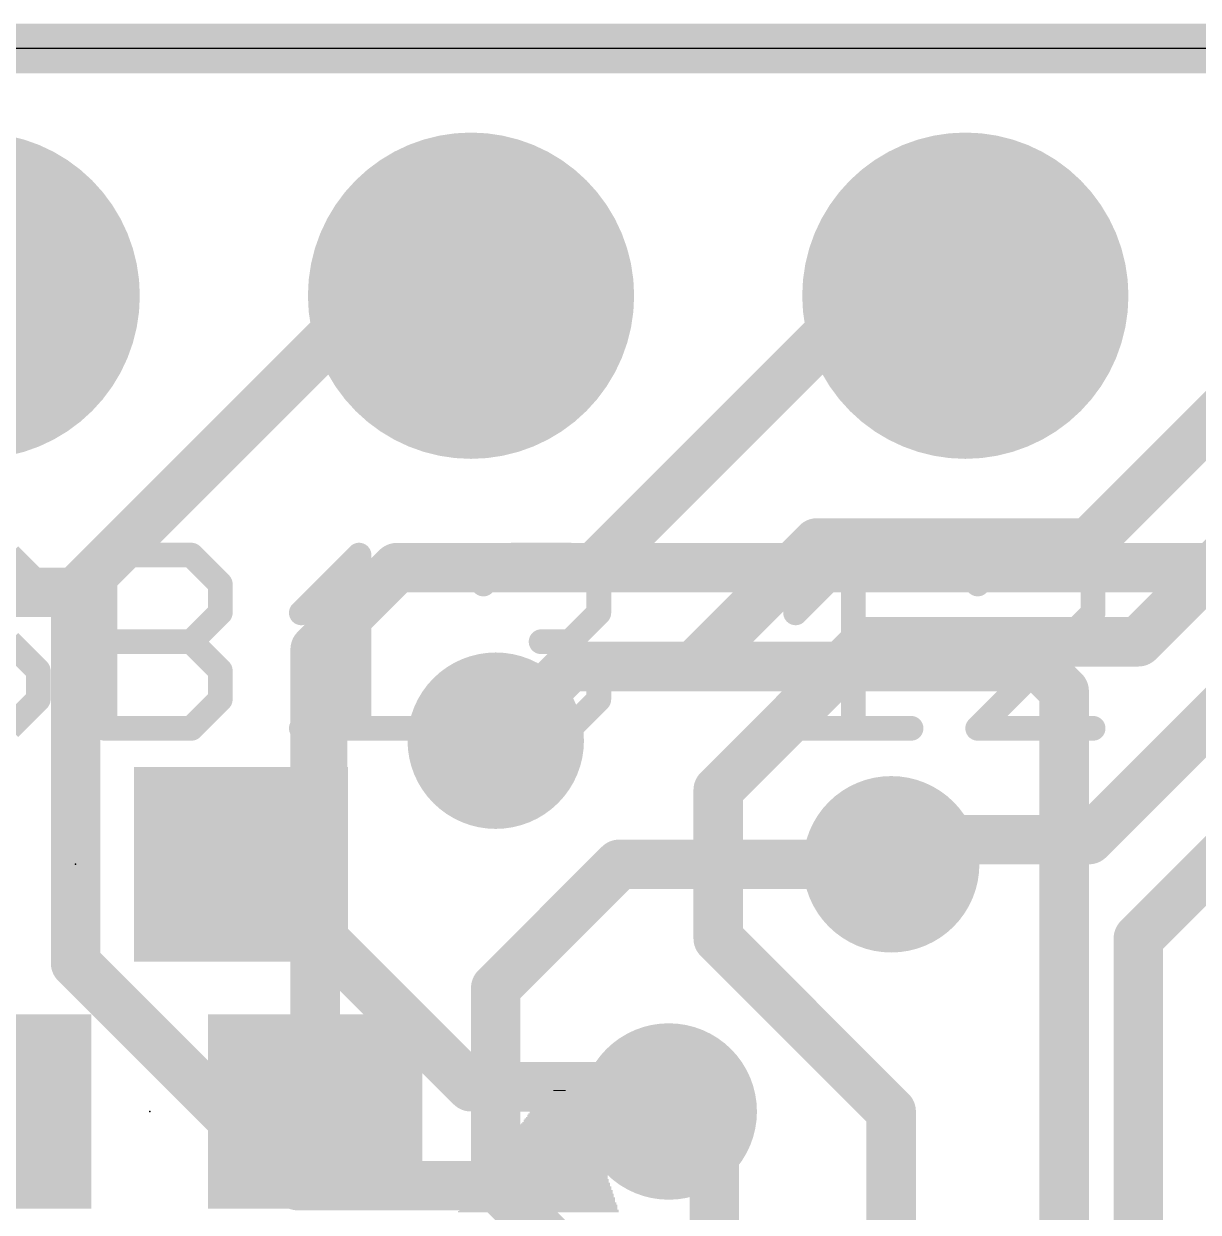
# Model space of a CAD drawing. Extents: x -7.9 to 62.3, y -7.9 to 33.1.
# Drawn here: x 21.83 to 27.87, y 16.88 to 22.99 of the extents above; entities that cross this region are included whole.
import ezdxf

# ---------------------------------------------------------------- set-up
doc = ezdxf.new("R2010")
doc.units = 0
for name, color, linetype in [('1', 12, 'CONTINUOUS'), ('16', 132, 'CONTINUOUS'), ('17', 110, 'CONTINUOUS'), ('18', 110, 'CONTINUOUS'), ('20', 53, 'CONTINUOUS'), ('21', 40, 'CONTINUOUS'), ('23', 40, 'CONTINUOUS')]:
    doc.layers.add(name, color=color, linetype=linetype)

# ---------------------------------------------------------------- blocks, each defined once
blk = doc.blocks.new('ROUNDP')
at = {"const_width": 0.5}
blk.add_lwpolyline([(0, -0.25, 1), (0, 0.25, 1), (0, -0.25)], format="xyb", dxfattribs=at)
blk = doc.blocks.new('RECT')
blk.add_solid([(-0.5, -0.5), (0.5, -0.5), (-0.5, 0.5), (0.5, 0.5)])
blk = doc.blocks.new('ROUNDV')
at = {"const_width": 0.5}
blk.add_lwpolyline([(0, -0.25, 1), (0, 0.25, 1), (0, -0.25)], format="xyb", dxfattribs=at)

msp = doc.modelspace()

# ---------------------------------------------------------------- linework, layer by layer
at = {"layer": '1', "const_width": 0.254}
for points in [[(30.48, 22.86), (0, 22.86)], [(23.329, 19.773), (23.749, 20.193)], [(23.749, 20.193), (28.067, 20.193)], [(23.329, 18.669), (23.329, 19.773)], [(24.638, 19.685), (24.257, 19.304)], [(27.051, 19.685), (24.638, 19.685)], [(27.178, 19.558), (27.051, 19.685)], [(27.178, 15.621), (27.178, 19.558)], [(22.948, 18.669), (23.329, 18.669)], [(23.329, 18.669), (23.329, 17.399)], [(24.257, 18.034), (24.892, 18.669)], [(24.892, 18.669), (26.289, 18.669)], [(24.257, 17.018), (24.257, 18.034)], [(25.38, 17.165), (25.146, 17.399)], [(25.38, 13.127), (25.38, 17.165)], [(24.88, 16.395), (24.257, 17.018)]]:
    msp.add_lwpolyline(points, dxfattribs=at)
at = {"layer": '1', "const_width": 0.127}
for points in [[(23.749, 20.2565, 1), (23.749, 20.1295)], [(23.7939, 20.1481, 1), (23.7041, 20.2379)], [(23.3925, 19.773, 1), (23.2655, 19.773)], [(23.2841, 19.8179, 1), (23.3739, 19.7281)], [(24.638, 19.7485, 1), (24.638, 19.6215)], [(24.6829, 19.6401, 1), (24.5931, 19.7299)], [(27.0959, 19.7299, 1), (27.0061, 19.6401)], [(27.051, 19.6215, 1), (27.051, 19.7485)], [(27.2415, 19.558, 1), (27.1145, 19.558)], [(27.1331, 19.5131, 1), (27.2229, 19.6029)], [(24.2121, 19.3489, 1), (24.3019, 19.2591)], [(22.948, 18.7325, 1), (22.948, 18.6055)], [(23.3925, 18.669, 1), (23.2655, 18.669)], [(23.329, 18.6055, 1), (23.329, 18.7325)], [(24.892, 18.7325, 1), (24.892, 18.6055)], [(24.9369, 18.6241, 1), (24.8471, 18.7139)], [(26.289, 18.6055, 1), (26.289, 18.7325)], [(23.2655, 18.669, 1), (23.3925, 18.669)], [(24.3205, 18.034, 1), (24.1935, 18.034)], [(24.2121, 18.0789, 1), (24.3019, 17.9891)], [(25.1909, 17.4439, 1), (25.1011, 17.3541)], [(23.2655, 17.399, 1), (23.3925, 17.399)], [(25.4435, 17.165, 1), (25.3165, 17.165)], [(25.3351, 17.1201, 1), (25.4249, 17.2099)], [(24.3019, 17.0629, 1), (24.2121, 16.9731)], [(24.1935, 17.018, 1), (24.3205, 17.018)]]:
    msp.add_lwpolyline(points, format="xyb", dxfattribs=at)
at = {"layer": '16', "const_width": 0.254}
for points in [[(0, 22.86), (30.48, 22.86)], [(22.098, 20.066), (23.622, 21.59)], [(23.622, 21.59), (24.13, 21.59)], [(26.162, 21.59), (24.765, 20.193)], [(26.67, 21.59), (26.162, 21.59)], [(27.305, 20.32), (28.575, 21.59)], [(25.273, 19.685), (25.908, 20.32)], [(25.908, 20.32), (27.305, 20.32)], [(27.559, 19.812), (28.067, 20.32)], [(23.749, 20.193), (23.368, 19.812)], [(24.765, 20.193), (23.749, 20.193)], [(9.652, 20.066), (22.098, 20.066)], [(22.098, 18.161), (22.098, 20.066)], [(23.368, 19.812), (23.368, 18.288)], [(25.4, 19.05), (26.162, 19.812)], [(26.162, 19.812), (27.559, 19.812)], [(28.321, 19.812), (27.305, 18.796)], [(24.257, 19.304), (24.638, 19.685)], [(24.638, 19.685), (25.273, 19.685)], [(28.575, 19.304), (27.559, 18.288)], [(25.4, 18.288), (25.4, 19.05)], [(26.416, 18.796), (26.289, 18.669)], [(27.305, 18.796), (26.416, 18.796)], [(23.368, 18.288), (24.13, 17.526)], [(26.289, 17.399), (25.4, 18.288)], [(27.559, 18.288), (27.559, 14.478)], [(23.241, 17.018), (22.098, 18.161)], [(24.13, 17.526), (25.019, 17.526)], [(25.019, 17.526), (25.146, 17.399)], [(26.289, 16.256), (26.289, 17.399)], [(24.257, 17.018), (23.241, 17.018)], [(26.416, 14.859), (24.257, 17.018)]]:
    msp.add_lwpolyline(points, dxfattribs=at)
at = {"layer": '16', "const_width": 0.127}
for points in [[(23.622, 21.6535, 1), (23.622, 21.5265)], [(23.6669, 21.5451, 1), (23.5771, 21.6349)], [(24.13, 21.5265, 1), (24.13, 21.6535)], [(26.162, 21.6535, 1), (26.162, 21.5265)], [(26.2069, 21.5451, 1), (26.1171, 21.6349)], [(26.67, 21.5265, 1), (26.67, 21.6535)], [(25.908, 20.3835, 1), (25.908, 20.2565)], [(25.9529, 20.2751, 1), (25.8631, 20.3649)], [(27.2601, 20.3649, 1), (27.3499, 20.2751)], [(27.305, 20.2565, 1), (27.305, 20.3835)], [(23.749, 20.2565, 1), (23.749, 20.1295)], [(23.7939, 20.1481, 1), (23.7041, 20.2379)], [(24.7201, 20.2379, 1), (24.8099, 20.1481)], [(24.765, 20.1295, 1), (24.765, 20.2565)], [(22.1615, 20.066, 1), (22.0345, 20.066)], [(22.0531, 20.1109, 1), (22.1429, 20.0211)], [(22.098, 20.0025, 1), (22.098, 20.1295)], [(23.4315, 19.812, 1), (23.3045, 19.812)], [(23.3231, 19.8569, 1), (23.4129, 19.7671)], [(26.162, 19.8755, 1), (26.162, 19.7485)], [(26.2069, 19.7671, 1), (26.1171, 19.8569)], [(27.5141, 19.8569, 1), (27.6039, 19.7671)], [(27.559, 19.7485, 1), (27.559, 19.8755)], [(24.638, 19.7485, 1), (24.638, 19.6215)], [(24.6829, 19.6401, 1), (24.5931, 19.7299)], [(25.2281, 19.7299, 1), (25.3179, 19.6401)], [(25.273, 19.6215, 1), (25.273, 19.7485)], [(24.2121, 19.3489, 1), (24.3019, 19.2591)], [(25.4635, 19.05, 1), (25.3365, 19.05)], [(25.3551, 19.0949, 1), (25.4449, 19.0051)], [(26.416, 18.8595, 1), (26.416, 18.7325)], [(26.4609, 18.7511, 1), (26.3711, 18.8409)], [(27.2601, 18.8409, 1), (27.3499, 18.7511)], [(27.305, 18.7325, 1), (27.305, 18.8595)], [(26.2441, 18.7139, 1), (26.3339, 18.6241)], [(23.4129, 18.3329, 1), (23.3231, 18.2431)], [(25.4449, 18.3329, 1), (25.3551, 18.2431)], [(27.6225, 18.288, 1), (27.4955, 18.288)], [(27.5141, 18.3329, 1), (27.6039, 18.2431)], [(23.3045, 18.288, 1), (23.4315, 18.288)], [(25.3365, 18.288, 1), (25.4635, 18.288)], [(22.1429, 18.2059, 1), (22.0531, 18.1161)], [(22.0345, 18.161, 1), (22.1615, 18.161)], [(24.13, 17.5895, 1), (24.13, 17.4625)], [(25.0639, 17.5709, 1), (24.9741, 17.4811)], [(25.019, 17.4625, 1), (25.019, 17.5895)], [(24.0851, 17.4811, 1), (24.1749, 17.5709)], [(26.3525, 17.399, 1), (26.2255, 17.399)], [(25.1011, 17.3541, 1), (25.1909, 17.4439)], [(26.2441, 17.3541, 1), (26.3339, 17.4439)], [(23.241, 17.0815, 1), (23.241, 16.9545)], [(23.1961, 16.9731, 1), (23.2859, 17.0629)], [(24.3019, 17.0629, 1), (24.2121, 16.9731)], [(24.257, 16.9545, 1), (24.257, 17.0815)]]:
    msp.add_lwpolyline(points, format="xyb", dxfattribs=at)
at = {"layer": '20'}
msp.add_line((48.26, 22.86), (2.54, 22.86), dxfattribs=at)
at = {"layer": '21', "const_width": 0.127}
for points in [[(21.9059, 20.109), (21.7576, 20.2573)], [(22.2483, 19.3675), (22.2483, 20.2573)], [(22.2483, 20.2573), (22.6931, 20.2573)], [(22.6931, 20.2573), (22.8414, 20.109)], [(23.258, 19.9607), (23.5546, 20.2573)], [(23.5546, 20.2573), (23.5546, 19.3675)], [(24.1935, 20.109), (24.3418, 20.2573)], [(24.3418, 20.2573), (24.6384, 20.2573)], [(24.6384, 20.2573), (24.7867, 20.109)], [(25.798, 19.9607), (26.0946, 20.2573)], [(26.0946, 20.2573), (26.0946, 19.3675)], [(26.8818, 20.2573), (26.7335, 20.109)], [(27.1784, 20.2573), (26.8818, 20.2573)], [(27.3267, 20.109), (27.1784, 20.2573)], [(22.8414, 20.109), (22.8414, 19.9607)], [(24.7867, 20.109), (24.7867, 19.9607)], [(27.3267, 19.9607), (27.3267, 20.109)], [(22.8414, 19.9607), (22.6931, 19.8124)], [(24.7867, 19.9607), (24.6384, 19.8124)], [(26.7335, 19.3675), (27.3267, 19.9607)], [(21.7576, 19.8124), (21.9059, 19.6641)], [(22.2483, 19.8124), (22.6931, 19.8124)], [(22.6931, 19.8124), (22.8414, 19.6641)], [(24.6384, 19.8124), (24.4901, 19.8124)], [(24.6384, 19.8124), (24.7867, 19.6641)], [(21.9059, 19.6641), (21.9059, 19.5158)], [(22.8414, 19.6641), (22.8414, 19.5158)], [(24.7867, 19.6641), (24.7867, 19.5158)], [(21.9059, 19.5158), (21.7576, 19.3675)], [(22.8414, 19.5158), (22.6931, 19.3675)], [(24.3418, 19.3675), (24.1935, 19.5158)], [(24.7867, 19.5158), (24.6384, 19.3675)], [(22.6931, 19.3675), (22.2483, 19.3675)], [(23.258, 19.3675), (23.8512, 19.3675)], [(24.6384, 19.3675), (24.3418, 19.3675)], [(25.798, 19.3675), (26.3912, 19.3675)], [(27.3267, 19.3675), (26.7335, 19.3675)]]:
    msp.add_lwpolyline(points, dxfattribs=at)
at = {"layer": '21', "const_width": 0.0635}
for points in [[(22.28, 20.2573, 1), (22.2165, 20.2573)], [(22.2483, 20.289, 1), (22.2483, 20.2255)], [(22.7156, 20.2797, 1), (22.6707, 20.2348)], [(22.6931, 20.2255, 1), (22.6931, 20.289)], [(23.5863, 20.2573, 1), (23.5228, 20.2573)], [(23.577, 20.2348, 1), (23.5321, 20.2797)], [(24.3418, 20.289, 1), (24.3418, 20.2255)], [(24.3642, 20.2348, 1), (24.3193, 20.2797)], [(24.6608, 20.2797, 1), (24.6159, 20.2348)], [(24.6384, 20.2255, 1), (24.6384, 20.289)], [(26.1263, 20.2573, 1), (26.0628, 20.2573)], [(26.117, 20.2348, 1), (26.0721, 20.2797)], [(26.8818, 20.289, 1), (26.8818, 20.2255)], [(26.9042, 20.2348, 1), (26.8593, 20.2797)], [(27.2008, 20.2797, 1), (27.1559, 20.2348)], [(27.1784, 20.2255, 1), (27.1784, 20.289)], [(21.8835, 20.0865, 1), (21.9284, 20.1314)], [(22.8732, 20.109, 1), (22.8097, 20.109)], [(22.819, 20.0865, 1), (22.8639, 20.1314)], [(24.171, 20.1314, 1), (24.216, 20.0865)], [(24.8184, 20.109, 1), (24.7549, 20.109)], [(24.7642, 20.0865, 1), (24.8091, 20.1314)], [(26.711, 20.1314, 1), (26.756, 20.0865)], [(27.3584, 20.109, 1), (27.2949, 20.109)], [(27.3042, 20.0865, 1), (27.3491, 20.1314)], [(22.8097, 19.9607, 1), (22.8732, 19.9607)], [(22.8639, 19.9382, 1), (22.819, 19.9831)], [(23.2355, 19.9831, 1), (23.2804, 19.9382)], [(24.7549, 19.9607, 1), (24.8184, 19.9607)], [(24.8091, 19.9382, 1), (24.7642, 19.9831)], [(25.7755, 19.9831, 1), (25.8204, 19.9382)], [(27.2949, 19.9607, 1), (27.3584, 19.9607)], [(27.3491, 19.9382, 1), (27.3042, 19.9831)], [(22.2483, 19.8441, 1), (22.2483, 19.7806)], [(22.7156, 19.8348, 1), (22.6707, 19.7899)], [(22.6707, 19.8348, 1), (22.7156, 19.7899)], [(22.6931, 19.7806, 1), (22.6931, 19.8441)], [(24.4901, 19.8441, 1), (24.4901, 19.7806)], [(24.6608, 19.8348, 1), (24.6159, 19.7899)], [(24.6159, 19.8348, 1), (24.6608, 19.7899)], [(24.6384, 19.7806, 1), (24.6384, 19.8441)], [(21.9377, 19.6641, 1), (21.8742, 19.6641)], [(22.8732, 19.6641, 1), (22.8097, 19.6641)], [(24.8184, 19.6641, 1), (24.7549, 19.6641)], [(21.8835, 19.6416, 1), (21.9284, 19.6865)], [(22.819, 19.6416, 1), (22.8639, 19.6865)], [(24.7642, 19.6416, 1), (24.8091, 19.6865)], [(21.8742, 19.5158, 1), (21.9377, 19.5158)], [(21.9284, 19.4933, 1), (21.8835, 19.5382)], [(22.8097, 19.5158, 1), (22.8732, 19.5158)], [(22.8639, 19.4933, 1), (22.819, 19.5382)], [(24.216, 19.5382, 1), (24.171, 19.4933)], [(24.7549, 19.5158, 1), (24.8184, 19.5158)], [(24.8091, 19.4933, 1), (24.7642, 19.5382)], [(22.2483, 19.3992, 1), (22.2483, 19.3358)], [(22.6707, 19.39, 1), (22.7156, 19.345)], [(22.6931, 19.3358, 1), (22.6931, 19.3992)], [(23.258, 19.3992, 1), (23.258, 19.3358)], [(23.8512, 19.3358, 1), (23.8512, 19.3992)], [(24.3418, 19.3992, 1), (24.3418, 19.3358)], [(24.3193, 19.345, 1), (24.3642, 19.39)], [(24.6159, 19.39, 1), (24.6608, 19.345)], [(24.6384, 19.3358, 1), (24.6384, 19.3992)], [(25.798, 19.3992, 1), (25.798, 19.3358)], [(26.3912, 19.3358, 1), (26.3912, 19.3992)], [(26.711, 19.39, 1), (26.756, 19.345)], [(26.7335, 19.3992, 1), (26.7335, 19.3358)], [(27.3267, 19.3358, 1), (27.3267, 19.3992)], [(22.2165, 19.3675, 1), (22.28, 19.3675)], [(23.5228, 19.3675, 1), (23.5863, 19.3675)], [(26.0628, 19.3675, 1), (26.1263, 19.3675)]]:
    msp.add_lwpolyline(points, format="xyb", dxfattribs=at)
at = {"layer": '23'}
for p in [(22.098, 18.669), (22.479, 17.399)]:
    msp.add_point(p, dxfattribs=at)

# ---------------------------------------------------------------- block references
at = {"layer": '1', "xscale": 1.1}
msp.add_blockref('RECT', (22.948, 18.669), dxfattribs=at)
at = {"layer": '1', "xscale": 1.1, "rotation": 180}
for p in [(21.629, 17.399), (23.329, 17.399)]:
    msp.add_blockref('RECT', p, dxfattribs=at)
at = {"layer": '17', "xscale": 1.6764, "yscale": 1.6764, "rotation": 90}
for p in [(21.59, 21.59), (21.59, 21.59), (24.13, 21.59), (24.13, 21.59), (26.67, 21.59), (26.67, 21.59)]:
    msp.add_blockref('ROUNDP', p, dxfattribs=at)
at = {"layer": '18', "xscale": 0.9064, "yscale": 0.9064}
for p in [(24.257, 19.304), (24.257, 19.304), (26.289, 18.669), (26.289, 18.669), (25.146, 17.399), (25.146, 17.399)]:
    msp.add_blockref('ROUNDV', p, dxfattribs=at)
at = {"layer": '21'}
for p, xscale, yscale in [((24.5872, 17.4625), 0.2096, 0.0064), ((24.5872, 17.4688), 0.1968, 0.0063), ((24.5872, 17.4752), 0.1842, 0.0064), ((24.5872, 17.4816), 0.1714, 0.0063), ((24.5904, 17.4879), 0.1524, 0.0064), ((24.5872, 17.4943), 0.1334, 0.0063), ((24.584, 17.5006), 0.1016, 0.0064), ((24.5841, 17.5069), 0.0635, 0.0063), ((24.5777, 17.399), 0.2921, 0.0064), ((24.5809, 17.4054), 0.2857, 0.0063), ((24.5809, 17.4117), 0.2731, 0.0064), ((24.5809, 17.4244), 0.2603, 0.0064), ((24.5841, 17.4181), 0.2667, 0.0063), ((24.584, 17.4307), 0.254, 0.0063), ((24.5841, 17.4371), 0.2413, 0.0064), ((24.5872, 17.4435), 0.235, 0.0063), ((24.5872, 17.4562), 0.2222, 0.0063), ((24.5872, 17.4498), 0.2222, 0.0064), ((24.5682, 17.3419), 0.3493, 0.0063), ((24.5682, 17.3545), 0.3365, 0.0063), ((24.5714, 17.3482), 0.3429, 0.0064), ((24.5713, 17.3609), 0.3302, 0.0064), ((24.5745, 17.3673), 0.3238, 0.0063), ((24.5745, 17.38), 0.3112, 0.0063), ((24.5745, 17.3736), 0.3112, 0.0064), ((24.5777, 17.3863), 0.3048, 0.0064), ((24.5777, 17.3926), 0.2921, 0.0063), ((24.5555, 17.2847), 0.4127, 0.0064), ((24.5555, 17.2783), 0.4127, 0.0063), ((24.5586, 17.2911), 0.4064, 0.0063), ((24.5587, 17.2974), 0.3937, 0.0064), ((24.5618, 17.3101), 0.3874, 0.0064), ((24.5618, 17.3038), 0.3874, 0.0063), ((24.5618, 17.3164), 0.3746, 0.0063), ((24.5649, 17.3292), 0.3683, 0.0063), ((24.5649, 17.3228), 0.3683, 0.0064), ((24.565, 17.3355), 0.3556, 0.0064), ((24.5428, 17.2212), 0.4763, 0.0064), ((24.5428, 17.2149), 0.4763, 0.0063), ((24.546, 17.2276), 0.4699, 0.0063), ((24.5459, 17.2339), 0.4572, 0.0064), ((24.5491, 17.2466), 0.4508, 0.0064), ((24.5491, 17.2402), 0.4508, 0.0063), ((24.5523, 17.253), 0.4445, 0.0063), ((24.5523, 17.2657), 0.4318, 0.0063), ((24.5523, 17.2593), 0.4318, 0.0064), ((24.5523, 17.272), 0.4191, 0.0064), ((24.5301, 17.1577), 0.5397, 0.0064), ((24.5332, 17.164), 0.5334, 0.0063), ((24.5364, 17.1704), 0.527, 0.0064), ((24.5333, 17.1768), 0.5207, 0.0063), ((24.5364, 17.1831), 0.5144, 0.0064), ((24.5364, 17.1958), 0.5016, 0.0064), ((24.5396, 17.1895), 0.508, 0.0063), ((24.5396, 17.2021), 0.4953, 0.0063), ((24.5428, 17.2085), 0.4889, 0.0064), ((24.5205, 17.0942), 0.6096, 0.0064), ((24.5206, 17.1069), 0.5969, 0.0064), ((24.5206, 17.1006), 0.5969, 0.0063), ((24.5237, 17.1133), 0.5906, 0.0063), ((24.5237, 17.1196), 0.5778, 0.0064), ((24.5268, 17.1323), 0.5715, 0.0064), ((24.5268, 17.1259), 0.5715, 0.0063), ((24.5269, 17.1387), 0.5588, 0.0063), ((24.5301, 17.1514), 0.5525, 0.0063), ((24.5301, 17.145), 0.5525, 0.0064), ((24.5047, 17.0371), 0.6667, 0.0063), ((24.5078, 17.0434), 0.6604, 0.0064), ((24.511, 17.0497), 0.654, 0.0063), ((24.511, 17.0625), 0.6414, 0.0063), ((24.511, 17.0561), 0.6414, 0.0064), ((24.5142, 17.0688), 0.635, 0.0064), ((24.5142, 17.0815), 0.6223, 0.0064), ((24.5174, 17.0752), 0.6287, 0.0063), ((24.5174, 17.0878), 0.6159, 0.0063), ((24.4951, 16.9735), 0.7366, 0.0063), ((24.4952, 16.9799), 0.7239, 0.0064), ((24.4983, 16.9863), 0.7176, 0.0063), ((24.4983, 16.999), 0.7048, 0.0063), ((24.5015, 16.9926), 0.7112, 0.0064), ((24.5015, 17.0053), 0.6985, 0.0064), ((24.5015, 17.018), 0.6858, 0.0064), ((24.5047, 17.0116), 0.6921, 0.0063), ((24.5047, 17.0244), 0.6795, 0.0063), ((24.5079, 17.0307), 0.6731, 0.0064), ((24.4825, 16.9101), 0.8001, 0.0063), ((24.4856, 16.9164), 0.7938, 0.0064), ((24.4856, 16.9291), 0.781, 0.0064), ((24.4856, 16.9228), 0.781, 0.0063), ((24.4856, 16.9354), 0.7684, 0.0063), ((24.4888, 16.9482), 0.762, 0.0063), ((24.4888, 16.9418), 0.762, 0.0064), ((24.492, 16.9545), 0.7557, 0.0064), ((24.492, 16.9609), 0.7429, 0.0063), ((24.4951, 16.9672), 0.7366, 0.0064), ((24.4761, 16.8847), 0.8255, 0.0063), ((24.4793, 16.891), 0.8191, 0.0064), ((24.4793, 16.9037), 0.8065, 0.0064), ((24.4793, 16.8973), 0.8065, 0.0063)]:
    msp.add_blockref('RECT', p, dxfattribs=dict(at, xscale=xscale, yscale=yscale))

doc.saveas('drawing.dxf')
